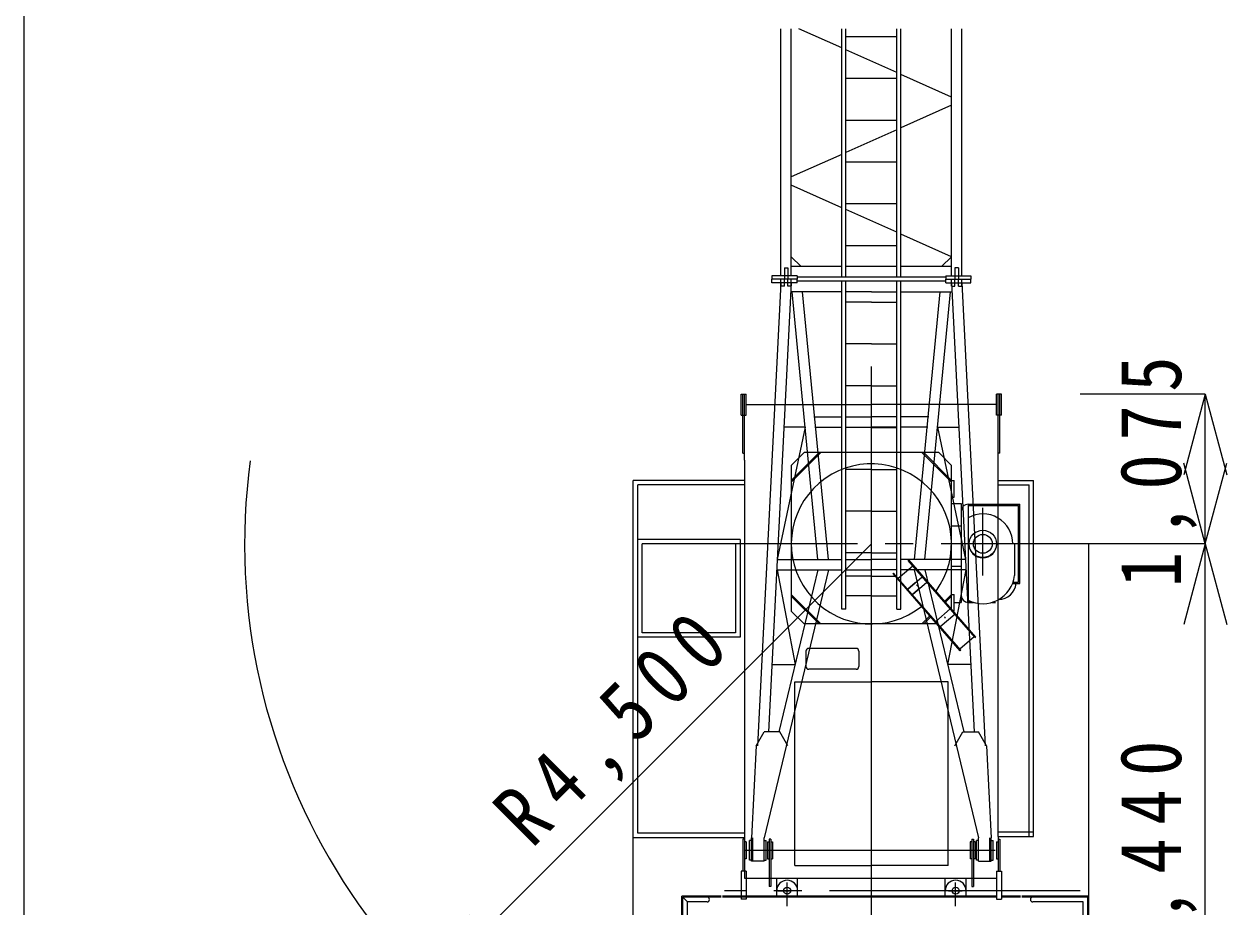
# Model space of a CAD drawing. Units: millimetres at full size, sheet at 1:200; details may follow other scales. Extents: x -40580 to 40245, y -408708 to 391292.
# Drawn here: x -40580 to -31944, y -12974 to -6636 of the extents above; entities that cross this region are included whole.
import ezdxf

# ---------------------------------------------------------------- set-up
doc = ezdxf.new("R2010")
doc.units = ezdxf.units.MM
doc.header["$LTSCALE"] = 200
doc.linetypes.add('CHAIN1', pattern=[8, 5, -1, 1, -1])
doc.linetypes.add('CHAIN2', pattern=[12, 9, -1, 1, -1])
for name, color, linetype, lineweight in [('0-0', 4, 'Continuous', 9), ('1-2', 7, 'Continuous', 9), ('1-3', 4, 'Continuous', 15)]:
    doc.layers.add(name, color=color, linetype=linetype, lineweight=lineweight)
doc.styles.add('ＭＳ ゴシック', font='')
doc.styles.get('ＭＳ ゴシック').set_extended_font_data('MS Gothic')

msp = doc.modelspace()

# ---------------------------------------------------------------- linework, layer by layer
at = {"layer": '0-0', "color": 7}
msp.add_line((-40580.1, -27800.7), (-40580.1, 28145.2), dxfattribs=at)
at = {"layer": '1-2'}
for p, q in [((-35146.5, -8442.2), (-35146.5, -6669.7)), ((-35071.5, -8442.2), (-35071.5, -6669.7)), ((-34709, -6807.5), (-35016.9, -6669.7)), ((-34709, -8452.2), (-34709, -6669.7)), ((-34679, -8452.2), (-34679, -6669.7)), ((-34314, -6727.2), (-34679, -6727.2)), ((-34314, -8452.2), (-34314, -6669.7)), ((-34284, -8452.2), (-34284, -6669.7)), ((-33921.5, -8442.2), (-33921.5, -6669.7)), ((-33846.5, -8442.2), (-33846.5, -6669.7)), ((-34314, -6984.4), (-34679, -6821)), ((-34314, -7027.2), (-34679, -7027.2)), ((-33921.5, -7160.1), (-34284, -6997.8)), ((-33921.5, -7218.4), (-34284, -7380.7)), ((-34314, -7327.2), (-34679, -7327.2)), ((-34314, -7394.1), (-34679, -7557.6)), ((-34709, -7571), (-35071.5, -7733.3)), ((-34314, -7627.2), (-34679, -7627.2)), ((-34709, -7953.9), (-35071.5, -7791.6)), ((-34314, -7927.2), (-34679, -7927.2)), ((-34314, -8130.8), (-34679, -7967.3)), ((-33921.5, -8306.5), (-34284, -8144.2)), ((-34314, -8227.2), (-34679, -8227.2)), ((-35000.8, -8377.2), (-35071.5, -8306.5)), ((-34709, -8377.2), (-35071.5, -8377.2)), ((-34314, -8377.2), (-34679, -8377.2)), ((-33921.5, -8377.2), (-34284, -8377.2)), ((-33992.2, -8377.2), (-33921.5, -8306.5)), ((-35211.5, -8442.2), (-35211.5, -8467.2)), ((-35030.5, -8442.2), (-35211.5, -8442.2)), ((-35121.5, -8384.7), (-35096.5, -8384.7)), ((-35121.5, -8384.7), (-35121.5, -8467.2)), ((-35096.5, -8384.7), (-35096.5, -8467.2)), ((-33963.5, -8452.2), (-35029.5, -8452.2)), ((-33962.5, -8442.2), (-33781.5, -8442.2)), ((-33871.5, -8384.7), (-33896.5, -8384.7)), ((-33896.5, -8384.7), (-33896.5, -8467.2)), ((-33871.5, -8384.7), (-33871.5, -8467.2)), ((-33781.5, -8442.2), (-33781.5, -8467.2)), ((-35147, -8492.2), (-35314.3, -11817.1)), ((-35071.9, -8492.2), (-35234.2, -11717.2)), ((-35211.5, -8492.2), (-35211.5, -8467.2)), ((-35030.5, -8492.2), (-35211.5, -8492.2)), ((-35146.5, -8517.2), (-35146.5, -8467.2)), ((-35121.5, -8517.2), (-35146.5, -8517.2)), ((-35121.5, -8517.2), (-35121.5, -8467.2)), ((-35096.5, -8517.2), (-35096.5, -8467.2)), ((-35071.5, -8517.2), (-35096.5, -8517.2)), ((-35071.5, -8517.2), (-35071.5, -8467.2)), ((-33963.5, -8482.2), (-35029.5, -8482.2)), ((-34709, -10836.7), (-34709, -8482.2)), ((-34679, -10836.7), (-34679, -8482.2)), ((-34314, -10836.7), (-34314, -8482.2)), ((-34284, -10836.7), (-34284, -8482.2)), ((-33962.5, -8492.2), (-33781.5, -8492.2)), ((-33921.5, -8517.2), (-33921.5, -8467.2)), ((-33921.5, -8517.2), (-33896.5, -8517.2)), ((-33921.1, -8492.2), (-33758.8, -11717.2)), ((-33896.5, -8517.2), (-33896.5, -8467.2)), ((-33871.5, -8517.2), (-33871.5, -8467.2)), ((-33871.5, -8517.2), (-33846.5, -8517.2)), ((-33846.5, -8517.2), (-33846.5, -8467.2)), ((-33846, -8492.2), (-33678.7, -11817.1)), ((-33781.5, -8492.2), (-33781.5, -8467.2)), ((-34709, -8557.2), (-35075.2, -8557.2)), ((-34881, -10479.7), (-35065.7, -8557.2)), ((-34805.6, -10479.7), (-34990.3, -8557.2)), ((-34496.5, -8557.2), (-34679, -8557.2)), ((-34496.5, -8632.2), (-34679, -8632.2)), ((-34496.5, -8557.2), (-34314, -8557.2)), ((-34496.5, -8632.2), (-34314, -8632.2)), ((-34284, -8557.2), (-33917.8, -8557.2)), ((-34187.4, -10479.7), (-34002.7, -8557.2)), ((-34112, -10479.7), (-33927.4, -8557.2)), ((-34496.5, -8932.2), (-34679, -8932.2)), ((-34496.5, -8932.2), (-34314, -8932.2)), ((-34496.5, -9232.2), (-34679, -9232.2)), ((-34496.5, -9232.2), (-34314, -9232.2)), ((-35419.5, -9717.2), (-35419.5, -9292.2)), ((-35407.5, -9767.2), (-35407.5, -9292.2)), ((-33585.5, -12467.2), (-33585.5, -9292.2)), ((-33573.5, -9717.2), (-33573.5, -9292.2)), ((-35395.5, -9367.2), (-34496.5, -9367.2)), ((-33597.5, -9367.2), (-34496.5, -9367.2)), ((-34909.5, -9454.7), (-34709, -9454.7)), ((-34679, -9454.7), (-34496.5, -9454.7)), ((-34314, -9454.7), (-34496.5, -9454.7)), ((-34083.6, -9454.7), (-34284, -9454.7)), ((-34972.3, -9529.7), (-35171.9, -10479.7)), ((-34972.3, -9529.7), (-35124.1, -9529.7)), ((-34902.7, -9529.7), (-34709, -9529.7)), ((-34679, -9529.7), (-34496.5, -9529.7)), ((-34496.5, -9532.2), (-34679, -9532.2)), ((-34314, -9529.7), (-34496.5, -9529.7)), ((-34496.5, -9532.2), (-34314, -9532.2)), ((-34090.3, -9529.7), (-34284, -9529.7)), ((-34020.8, -9529.7), (-33868.9, -9529.7)), ((-34020.8, -9529.7), (-33821.1, -10479.7)), ((-35419.5, -9717.2), (-35407.5, -9717.2)), ((-35071.5, -9924.3), (-34859.4, -9712.2)), ((-35071.5, -9804.1), (-34979.6, -9712.2)), ((-35071.5, -9911.6), (-34872.1, -9712.2)), ((-34013.4, -9712.2), (-34979.6, -9712.2)), ((-33921.5, -9924.3), (-34133.7, -9712.2)), ((-33921.5, -9911.6), (-34120.9, -9712.2)), ((-34013.4, -9712.2), (-33921.5, -9804.1)), ((-33573.5, -9717.2), (-33585.5, -9717.2)), ((-35407.5, -9767.2), (-35407.5, -12767.2)), ((-35071.5, -9804.1), (-35071.5, -10850.3)), ((-34496.5, -9832.2), (-34679, -9832.2)), ((-34496.5, -9832.2), (-34314, -9832.2)), ((-33921.5, -10834.6), (-33921.5, -9804.1)), ((-35407.5, -9911.2), (-36206.5, -9911.2)), ((-36206.5, -12477.2), (-36206.5, -9911.2)), ((-33921.5, -9911.8), (-33902.5, -9911.8)), ((-33585.5, -9911.2), (-33331.5, -9911.2)), ((-33331.5, -12467.2), (-33331.5, -9911.2)), ((-35407.5, -9943.2), (-36174.5, -9943.2)), ((-33585.5, -9943.2), (-33363.5, -9943.2)), ((-33363.5, -12467.2), (-33363.5, -9943.2)), ((-33921.5, -10077.2), (-33851.5, -10077.2)), ((-33851.5, -10077.2), (-33851.5, -10787.2)), ((-33801.5, -10082.2), (-33430.5, -10082.2)), ((-33801.5, -10082.2), (-33801.5, -10787.2)), ((-33801.5, -10091.2), (-33439.5, -10091.2)), ((-33439.5, -10643.2), (-33439.5, -10091.2)), ((-33430.5, -10652.2), (-33430.5, -10082.2)), ((-34496.5, -10132.2), (-34679, -10132.2)), ((-34496.5, -10132.2), (-34314, -10132.2)), ((-33921.5, -10237.2), (-33851.5, -10237.2)), ((-35439.5, -10335.2), (-36174.5, -10335.2)), ((-35439.5, -10335.2), (-35439.5, -11038.2)), ((-35439.5, -10367.2), (-36142.5, -10367.2)), ((-35471.5, -10367.2), (-35471.5, -11006.2)), ((-34496.5, -10432.2), (-34679, -10432.2)), ((-34496.5, -10432.2), (-34314, -10432.2)), ((-33796.5, -10367.2), (-33801.5, -10367.2)), ((-35173.8, -10479.7), (-34709, -10479.7)), ((-34679, -10479.7), (-34496.5, -10479.7)), ((-34314, -10479.7), (-34496.5, -10479.7)), ((-34303.9, -10614.4), (-34199.8, -10523.8)), ((-33819.2, -10479.7), (-34284, -10479.7)), ((-34232.6, -10486.1), (-34228, -10482.2)), ((-33750.4, -11040.6), (-34232.6, -10486.1)), ((-33745.9, -11036.6), (-34228, -10482.2)), ((-33921.5, -10527.2), (-33851.5, -10527.2)), ((-34803.5, -10554.7), (-35266.5, -12477.2)), ((-35173.8, -10554.7), (-35044.1, -11233.2)), ((-35173.8, -10554.7), (-34709, -10554.7)), ((-34880.7, -10554.7), (-35160.6, -11717.2)), ((-34679, -10554.7), (-34496.5, -10554.7)), ((-34496.5, -10598.7), (-34679, -10598.7)), ((-34314, -10554.7), (-34496.5, -10554.7)), ((-34496.5, -10598.7), (-34314, -10598.7)), ((-34341.2, -10580.6), (-34336.7, -10576.6)), ((-33859.1, -11135.1), (-34341.2, -10580.6)), ((-33854.5, -11131.1), (-34336.7, -10576.6)), ((-33819.2, -10554.7), (-34284, -10554.7)), ((-34234.7, -10693.4), (-34131.2, -10603.4)), ((-34189.5, -10554.7), (-33726.5, -12477.2)), ((-34112.4, -10554.7), (-33832.4, -11717.2)), ((-33819.2, -10554.7), (-33949, -11233.2)), ((-34181.6, -10647.1), (-34234.9, -10693.5)), ((-34148.8, -10684.9), (-34202.1, -10731.2)), ((-34201.9, -10731.1), (-34098.4, -10641.1)), ((-33482.8, -10652.2), (-33430.5, -10652.2)), ((-33479.4, -10643.2), (-33439.5, -10643.2)), ((-34859.4, -10942.2), (-35071.5, -10730.1)), ((-34872.1, -10942.2), (-35071.5, -10742.8)), ((-34496.5, -10739.2), (-34679, -10739.2)), ((-34496.5, -10739.2), (-34314, -10739.2)), ((-33970.2, -10778.7), (-33921.5, -10730.1)), ((-33964.2, -10785.5), (-33921.5, -10742.8)), ((-33921.5, -10730.3), (-33902.5, -10730.3)), ((-33902.5, -10850.3), (-33902.5, -10730.3)), ((-33902.5, -10787.2), (-33851.5, -10787.2)), ((-33902.5, -10787.2), (-33851.5, -10787.2)), ((-33801.5, -10787.2), (-33763.6, -10787.2)), ((-33792.5, -10776.2), (-33792.5, -10787.2)), ((-33629.4, -10787.2), (-33606.5, -10787.2)), ((-34979.6, -10942.2), (-35071.5, -10850.3)), ((-34679, -10836.7), (-34709, -10836.7)), ((-34314, -10836.7), (-34284, -10836.7)), ((-34034.8, -10923.5), (-33930.8, -10833)), ((-34002, -10961.2), (-33898, -10870.8)), ((-33907.9, -10850.3), (-33902.5, -10850.3)), ((-34026.8, -10942.2), (-34979.6, -10942.2)), ((-34133.7, -10942.2), (-34076.5, -10885)), ((-34120.9, -10942.2), (-34070.6, -10891.8)), ((-35439.5, -11038.2), (-36174.5, -11038.2)), ((-33757.6, -11033.6), (-33861.1, -11123.6)), ((-33750.4, -11040.6), (-33745.9, -11036.6)), ((-34966.5, -11137.2), (-34966.5, -11247.2)), ((-34606.5, -11117.2), (-34946.5, -11117.2)), ((-34586.5, -11137.2), (-34586.5, -11247.2)), ((-33859.1, -11135.1), (-33854.5, -11131.1)), ((-35209.8, -11233.2), (-35044.1, -11233.2)), ((-34606.5, -11267.2), (-34946.5, -11267.2)), ((-33783.2, -11233.2), (-33949, -11233.2)), ((-35323.3, -11816.8), (-35265.8, -11717.2)), ((-33669.7, -11816.8), (-33727.2, -11717.2)), ((-35323.3, -11816.8), (-35356.5, -12476.7)), ((-33669.7, -11816.8), (-33636.5, -12476.7)), ((-33585.5, -12435.2), (-33331.5, -12435.2)), ((-35407.5, -12477.2), (-36206.5, -12477.2)), ((-35419.5, -12487.2), (-35419.5, -12717.2)), ((-35407.5, -12487.2), (-35419.5, -12487.2)), ((-35407.5, -12467.2), (-35407.5, -12717.2)), ((-35395.5, -12507.2), (-35407.5, -12507.2)), ((-35395.5, -12507.2), (-35395.5, -12627.2)), ((-35371.5, -12637.2), (-35371.5, -12497.2)), ((-35356.5, -12497.2), (-35371.5, -12497.2)), ((-35356.5, -12646.2), (-35356.5, -12477.2)), ((-35347.5, -12646.2), (-35347.5, -12477.2)), ((-35266.5, -12646.2), (-35266.5, -12477.2)), ((-35266.5, -12497.2), (-35251.5, -12497.2)), ((-35251.5, -12637.2), (-35251.5, -12497.2)), ((-35241.5, -12507.2), (-35229.5, -12507.2)), ((-35217.5, -12487.2), (-35229.5, -12487.2)), ((-35229.5, -12487.2), (-35229.5, -12827.2)), ((-35217.5, -12507.2), (-35205.5, -12507.2)), ((-35205.5, -12507.2), (-35205.5, -12627.2)), ((-33787.5, -12507.2), (-33787.5, -12627.2)), ((-33775.5, -12507.2), (-33787.5, -12507.2)), ((-33775.5, -12487.2), (-33763.5, -12487.2)), ((-33763.5, -12487.2), (-33763.5, -12827.2)), ((-33751.5, -12507.2), (-33763.5, -12507.2)), ((-33741.5, -12637.2), (-33741.5, -12497.2)), ((-33726.5, -12497.2), (-33741.5, -12497.2)), ((-33726.5, -12646.2), (-33726.5, -12477.2)), ((-33645.5, -12646.2), (-33645.5, -12477.2)), ((-33636.5, -12646.2), (-33636.5, -12477.2)), ((-33636.5, -12497.2), (-33621.5, -12497.2)), ((-33621.5, -12637.2), (-33621.5, -12497.2)), ((-33597.5, -12507.2), (-33585.5, -12507.2)), ((-33585.5, -12467.2), (-33585.5, -12717.2)), ((-33585.5, -12467.2), (-33331.5, -12467.2)), ((-33585.5, -12487.2), (-33573.5, -12487.2)), ((-33573.5, -12487.2), (-33573.5, -12717.2)), ((-35395.5, -12627.2), (-35407.5, -12627.2)), ((-35356.5, -12637.2), (-35371.5, -12637.2)), ((-35266.5, -12646.2), (-35356.5, -12646.2)), ((-35266.5, -12637.2), (-35251.5, -12637.2)), ((-35217.5, -12627.2), (-35205.5, -12627.2)), ((-35046.5, -12677.2), (-34496.5, -12677.2)), ((-33946.5, -12677.2), (-34496.5, -12677.2)), ((-33775.5, -12627.2), (-33787.5, -12627.2)), ((-33726.5, -12637.2), (-33741.5, -12637.2)), ((-33726.5, -12646.2), (-33636.5, -12646.2)), ((-33636.5, -12637.2), (-33621.5, -12637.2)), ((-35431.5, -12717.2), (-35431.5, -12917.2)), ((-35395.5, -12717.2), (-35431.5, -12717.2)), ((-35407.5, -12767.2), (-33597.5, -12767.2)), ((-35395.5, -12717.2), (-35395.5, -12917.2)), ((-35176.5, -12897.2), (-35176.5, -12767.2)), ((-35026.5, -12897.2), (-35026.5, -12767.2)), ((-33966.5, -12897.2), (-33966.5, -12767.2)), ((-33816.5, -12897.2), (-33816.5, -12767.2)), ((-33597.5, -12717.2), (-33597.5, -12917.2)), ((-35575.5, -12897.2), (-35856.5, -12897.2)), ((-35856.5, -14656.8), (-35856.5, -12897.2)), ((-35816.5, -12937.2), (-35850.5, -12903.2)), ((-35850.5, -14652), (-35850.5, -12903.2)), ((-35676.5, -12937.2), (-35816.5, -12937.2)), ((-35816.5, -14625.2), (-35816.5, -12937.2)), ((-33597.5, -12897.2), (-35566.5, -12897.2)), ((-33597.5, -12903.2), (-35566.5, -12903.2)), ((-35395.5, -12917.2), (-35431.5, -12917.2)), ((-33597.5, -12917.2), (-33561.5, -12917.2)), ((-33426.5, -12897.2), (-33561.5, -12897.2)), ((-33426.5, -12903.2), (-33561.5, -12903.2)), ((-32936.5, -12897.2), (-33417.5, -12897.2)), ((-32976.5, -12937.2), (-33337.5, -12937.2)), ((-32976.5, -14557.7), (-32976.5, -12937.2)), ((-32942.5, -14583.6), (-32942.5, -12903.2)), ((-32936.5, -14588.1), (-32936.5, -12897.2))]:
    msp.add_line(p, q, dxfattribs=at)
at = {"layer": '1-2', "color": 2, "linetype": 'CHAIN2', "lineweight": 15}
for p, q in [((-34496.5, -15495.6), (-34496.5, -9095)), ((-33696.5, -10594.6), (-33696.5, -10107.6)), ((-34159.1, -10675.8), (-34172.4, -10660.5)), ((-34168.2, -10668.6), (-34160.1, -10661.6)), ((-33965, -10899), (-33971.1, -10891.9)), ((-33968.2, -10898.7), (-33964, -10895)), ((-35407.5, -12567.2), (-33597.5, -12567.2)), ((-32996.5, -12857.2), (-35550.6, -12857.2)), ((-35169.2, -12857.2), (-35071.7, -12857.2)), ((-35101.5, -12969), (-35101.5, -12798.4)), ((-33942.6, -12857.2), (-33845.1, -12857.2)), ((-33891.5, -12969), (-33891.5, -12798.4))]:
    msp.add_line(p, q, dxfattribs=at)
at = {"layer": '1-2', "color": 2, "linetype": 'CHAIN1', "lineweight": 15}
msp.add_line((-32996.5, -10367.2), (-35550.6, -10367.2), dxfattribs=at)
at = {"layer": '1-2'}
for points in [[(-35030.5, -8442.2), (-35030.5, -8467.2), (-35211.5, -8467.2)], [(-33962.5, -8442.2), (-33962.5, -8467.2), (-33781.5, -8467.2)], [(-35030.5, -8492.2), (-35030.5, -8467.2), (-35211.5, -8467.2)], [(-33962.5, -8492.2), (-33962.5, -8467.2), (-33781.5, -8467.2)], [(-35431.5, -9442.2), (-35431.5, -9292.2), (-35395.5, -9292.2)], [(-35431.5, -9442.2), (-35395.5, -9442.2), (-35395.5, -9292.2)], [(-33561.5, -9442.2), (-33561.5, -9292.2), (-33597.5, -9292.2)], [(-33561.5, -9442.2), (-33597.5, -9442.2), (-33597.5, -9292.2)], [(-33921.5, -10031.8), (-33902.5, -10031.8), (-33902.5, -9911.8)], [(-35407.5, -12445.2), (-36174.5, -12445.2), (-36174.5, -9943.2)], [(-35471.5, -11006.2), (-36142.5, -11006.2), (-36142.5, -10367.2)], [(-33466.5, -10594.7), (-33466.5, -10367.2), (-33596.5, -10367.2)], [(-35046.5, -12677.2), (-35046.5, -11357.2), (-34496.5, -11357.2)], [(-33946.5, -12677.2), (-33946.5, -11357.2), (-34496.5, -11357.2)], [(-35095.8, -11817.2), (-35153.5, -11717.2), (-35265.8, -11717.2)], [(-33897.2, -11817.2), (-33839.5, -11717.2), (-33727.2, -11717.2)], [(-35241.5, -12507.2), (-35241.5, -12627.2), (-35229.5, -12627.2)], [(-35217.5, -12487.2), (-35217.5, -12827.2), (-35229.5, -12827.2)], [(-33775.5, -12487.2), (-33775.5, -12827.2), (-33763.5, -12827.2)], [(-33751.5, -12507.2), (-33751.5, -12627.2), (-33763.5, -12627.2)], [(-33597.5, -12507.2), (-33597.5, -12627.2), (-33585.5, -12627.2)], [(-33597.5, -12717.2), (-33561.5, -12717.2), (-33561.5, -12917.2)], [(-35575.5, -12903.2), (-35622.3, -12903.2), (-35850.5, -12903.2)], [(-32942.5, -12903.2), (-33051.1, -12903.2), (-33417.5, -12903.2)]]:
    msp.add_lwpolyline(points, dxfattribs=at)
for centre, radius in [((-33696.5, -10367.2), 97.5), ((-33696.5, -10367.2), 67.5), ((-35101.5, -12857.2), 25), ((-33891.5, -12857.2), 25)]:
    msp.add_circle(centre, radius, dxfattribs=at)
for centre, radius, start, end in [((-34496.5, -10367.2), 575, 323.78616, 308.73328), ((-33801.5, -10132.2), 50, 90, 180), ((-33696.5, -10367.2), 215, 0, 119.23357), ((-33696.5, -10367.2), 100, 180, 0), ((-33696.5, -10567.2), 230, 242.83716, 353.1832), ((-33586.5, -10637.2), 130, 271.61858, 353.37399), ((-33801.5, -10737.2), 50, 180, 270), ((-34946.5, -11137.2), 20, 90, 180), ((-34606.5, -11137.2), 20, 0, 90), ((-34946.5, -11247.2), 20, 180, 270), ((-34606.5, -11247.2), 20, 270, 0), ((-35101.5, -12857.2), 75, 0, 180), ((-33891.5, -12857.2), 75, 0, 180), ((-35676.5, -12920.2), 17, 270, 90), ((-33337.5, -12920.2), 17, 90, 270)]:
    msp.add_arc(centre, radius, start, end, dxfattribs=at)
at = {"layer": '1-3'}
for p, q in [((-32099.1, -9292.2), (-32996.5, -9292.2)), ((-32099.1, -9292.2), (-32254.4, -9871.8)), ((-32099.1, -10367.2), (-32099.1, -9292.2)), ((-32099.1, -9292.2), (-31943.8, -9871.8)), ((-32099.1, -10367.2), (-32254.4, -9787.6)), ((-32099.1, -10367.2), (-31943.8, -9787.6)), ((-36206.5, -15282.4), (-36206.5, -10367.2)), ((-34496.5, -15282.4), (-34496.5, -10367.2)), ((-32099.1, -10367.2), (-32996.5, -10367.2)), ((-32936.5, -15282.4), (-32936.5, -10367.2)), ((-32099.1, -10367.2), (-32254.4, -10946.8)), ((-32099.1, -14808.7), (-32099.1, -10367.2)), ((-32099.1, -10367.2), (-31943.8, -10946.8))]:
    msp.add_line(p, q, dxfattribs=at)
msp.add_lwpolyline([(-34496.5, -10367.2), (-37678.5, -13549.2), (-37378.5, -13029.6)], dxfattribs=at)
msp.add_arc((-34496.5, -10367.2), 4500, 172.37669, 252.77628, dxfattribs=at)

# ---------------------------------------------------------------- texts
at = {"layer": '1-3', "color": 7, "char_height": 439.9, "attachment_point": 7, "style": 'ＭＳ ゴシック'}
for s, insert, rotation in [('\\T1.38;\\W0.85;1,075', (-32159.1, -10679.7), 90), ('\\T1.39;\\W0.85;R4,500', (-36854.7, -12640.5), 45), ('\\T1.38;\\W0.85;4,440', (-32159.1, -13437.9), 90)]:
    msp.add_mtext(s, dxfattribs=dict(at, insert=insert, rotation=rotation))

doc.saveas('drawing.dxf')
